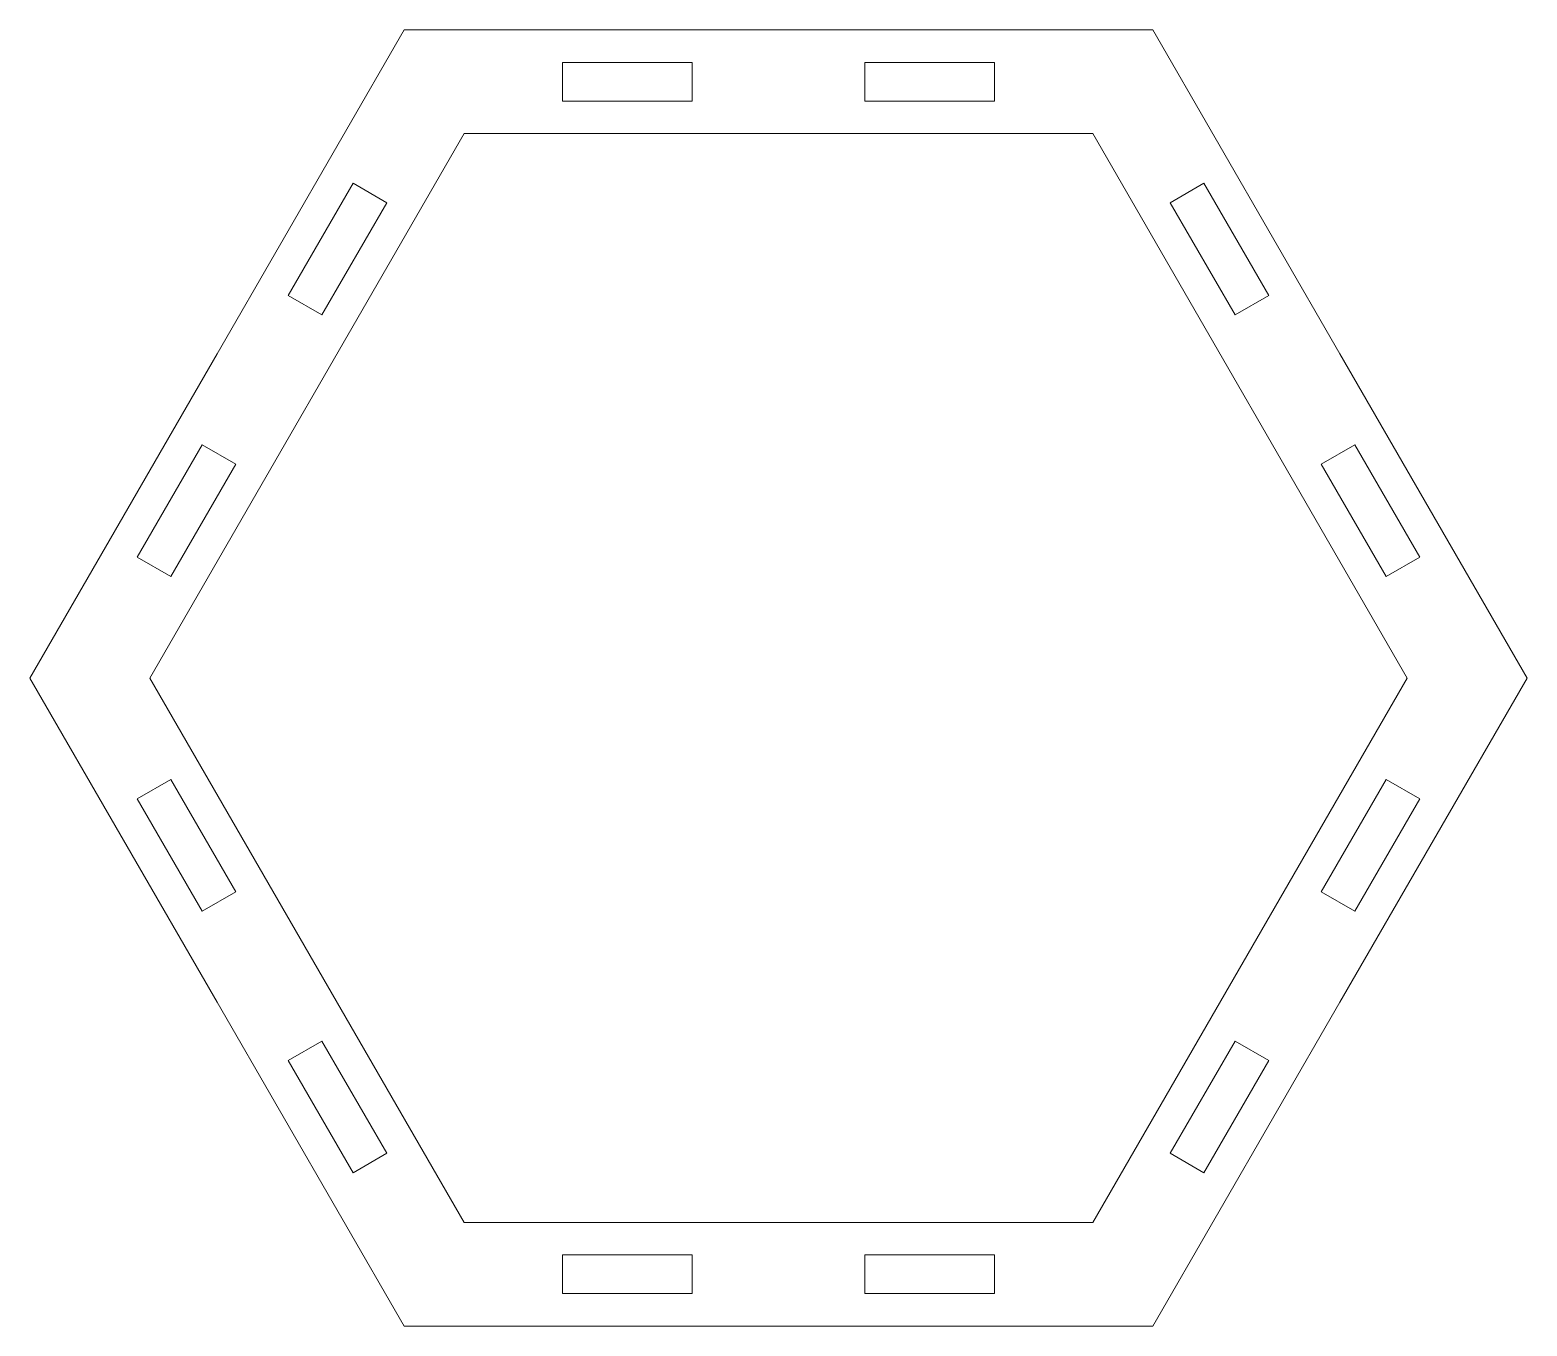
# Model space of a CAD drawing. Header units: centimetres. Extents: x -93 to 55, y -22 to 19.
# Drawn here: x -11.22 to 4.18, y -13.19 to 0.15 of the extents above; entities that cross this region are included whole.
import ezdxf

# ---------------------------------------------------------------- set-up
doc = ezdxf.new("R2010")
doc.units = ezdxf.units.CM
doc.header["$MEASUREMENT"] = 0
doc.layers.add('layer 1', color=7, linetype='Continuous')

msp = doc.modelspace()

# ---------------------------------------------------------------- linework, layer by layer
at = {"layer": 'layer 1', "color": 250, "lineweight": 9}
for points, knots in [([(-7.36899, 0.14723), (-7.36899, 0.14723), (-3.51999, 0.14723), (-3.51999, 0.14723), (-3.51999, 0.14723), (-3.51999, 0.14723), (0.32901, 0.14725), (0.32901, 0.14725), (0.32901, 0.14725), (0.32901, 0.14725), (2.25352, -3.18609), (2.25352, -3.18609), (2.25352, -3.18609), (2.25352, -3.18609), (4.17801, -6.51942), (4.17801, -6.51942), (4.17801, -6.51942), (4.17801, -6.51942), (2.2535, -9.85275), (2.2535, -9.85275), (2.2535, -9.85275), (2.2535, -9.85275), (0.32901, -13.18607), (0.32901, -13.18607), (0.32901, -13.18607), (0.32901, -13.18607), (-3.51999, -13.18607), (-3.51999, -13.18607), (-3.51999, -13.18607), (-3.51999, -13.18607), (-7.36899, -13.18609), (-7.36899, -13.18609), (-7.36899, -13.18609), (-7.36899, -13.18609), (-9.2935, -9.85275), (-9.2935, -9.85275), (-9.2935, -9.85275), (-9.2935, -9.85275), (-11.21799, -6.51942), (-11.21799, -6.51942), (-11.21799, -6.51942), (-11.21799, -6.51942), (-9.29348, -3.18609), (-9.29348, -3.18609), (-9.29348, -3.18609), (-9.29348, -3.18609), (-7.36899, 0.14723), (-7.36899, 0.14723)], [0, 0, 0, 0, 0.07692308, 0.07692308, 0.07692308, 0.07692308, 0.15384615, 0.15384615, 0.15384615, 0.15384615, 0.23076923, 0.23076923, 0.23076923, 0.23076923, 0.30769231, 0.30769231, 0.30769231, 0.30769231, 0.38461538, 0.38461538, 0.38461538, 0.38461538, 0.46153846, 0.46153846, 0.46153846, 0.46153846, 0.53846154, 0.53846154, 0.53846154, 0.53846154, 0.61538462, 0.61538462, 0.61538462, 0.61538462, 0.69230769, 0.69230769, 0.69230769, 0.69230769, 0.76923077, 0.76923077, 0.76923077, 0.76923077, 0.84615385, 0.84615385, 0.84615385, 0.84615385, 1, 1, 1, 1]), ([(-5.73959, -0.1861), (-5.73959, -0.1861), (-4.40626, -0.1861), (-4.40626, -0.1861), (-4.40626, -0.1861), (-4.40626, -0.1861), (-4.40626, -0.5861), (-4.40626, -0.5861), (-4.40626, -0.5861), (-4.40626, -0.5861), (-5.73959, -0.58611), (-5.73959, -0.58611), (-5.73959, -0.58611), (-5.73959, -0.58611), (-5.73959, -0.1861), (-5.73959, -0.1861)], [0, 0, 0, 0, 0.2, 0.2, 0.2, 0.2, 0.4, 0.4, 0.4, 0.4, 0.6, 0.6, 0.6, 0.6, 1, 1, 1, 1]), ([(-2.63372, -0.1861), (-2.63372, -0.1861), (-1.30039, -0.1861), (-1.30039, -0.1861), (-1.30039, -0.1861), (-1.30039, -0.1861), (-1.30039, -0.5861), (-1.30039, -0.5861), (-1.30039, -0.5861), (-1.30039, -0.5861), (-2.63372, -0.5861), (-2.63372, -0.5861), (-2.63372, -0.5861), (-2.63372, -0.5861), (-2.63372, -0.1861), (-2.63372, -0.1861)], [0, 0, 0, 0, 0.2, 0.2, 0.2, 0.2, 0.4, 0.4, 0.4, 0.4, 0.6, 0.6, 0.6, 0.6, 1, 1, 1, 1]), ([(-6.75315, -0.91943), (-6.75315, -0.91943), (-9.98631, -6.51942), (-9.98631, -6.51942), (-9.98631, -6.51942), (-9.98631, -6.51942), (-6.75315, -12.11942), (-6.75315, -12.11942), (-6.75315, -12.11942), (-6.75315, -12.11942), (-0.28683, -12.11941), (-0.28683, -12.11941), (-0.28683, -12.11941), (-0.28683, -12.11941), (2.94633, -6.51942), (2.94633, -6.51942), (2.94633, -6.51942), (2.94633, -6.51942), (-0.28683, -0.91942), (-0.28683, -0.91942), (-0.28683, -0.91942), (-0.28683, -0.91942), (-6.75315, -0.91943), (-6.75315, -0.91943)], [0, 0, 0, 0, 0.14285714, 0.14285714, 0.14285714, 0.14285714, 0.28571429, 0.28571429, 0.28571429, 0.28571429, 0.42857143, 0.42857143, 0.42857143, 0.42857143, 0.57142857, 0.57142857, 0.57142857, 0.57142857, 0.71428571, 0.71428571, 0.71428571, 0.71428571, 1, 1, 1, 1]), ([(-8.56167, -2.58523), (-8.56167, -2.58523), (-7.895, -1.43053), (-7.895, -1.43053), (-7.895, -1.43053), (-7.895, -1.43053), (-7.54859, -1.63053), (-7.54859, -1.63053), (-7.54859, -1.63053), (-7.54859, -1.63053), (-8.21526, -2.78523), (-8.21526, -2.78523), (-8.21526, -2.78523), (-8.21526, -2.78523), (-8.56167, -2.58523), (-8.56167, -2.58523)], [0, 0, 0, 0, 0.2, 0.2, 0.2, 0.2, 0.4, 0.4, 0.4, 0.4, 0.6, 0.6, 0.6, 0.6, 1, 1, 1, 1]), ([(0.85502, -1.43053), (0.85502, -1.43053), (1.52169, -2.58523), (1.52169, -2.58523), (1.52169, -2.58523), (1.52169, -2.58523), (1.17528, -2.78523), (1.17528, -2.78523), (1.17528, -2.78523), (1.17528, -2.78523), (0.50861, -1.63054), (0.50861, -1.63054), (0.50861, -1.63054), (0.50861, -1.63054), (0.85502, -1.43053), (0.85502, -1.43053)], [0, 0, 0, 0, 0.2, 0.2, 0.2, 0.2, 0.4, 0.4, 0.4, 0.4, 0.6, 0.6, 0.6, 0.6, 1, 1, 1, 1]), ([(-10.1146, -5.27499), (-10.1146, -5.27499), (-9.44794, -4.12029), (-9.44794, -4.12029), (-9.44794, -4.12029), (-9.44794, -4.12029), (-9.10152, -4.32029), (-9.10152, -4.32029), (-9.10152, -4.32029), (-9.10152, -4.32029), (-9.76819, -5.47499), (-9.76819, -5.47499), (-9.76819, -5.47499), (-9.76819, -5.47499), (-10.1146, -5.27499), (-10.1146, -5.27499)], [0, 0, 0, 0, 0.2, 0.2, 0.2, 0.2, 0.4, 0.4, 0.4, 0.4, 0.6, 0.6, 0.6, 0.6, 1, 1, 1, 1]), ([(2.40796, -4.12029), (2.40796, -4.12029), (3.07462, -5.27499), (3.07462, -5.27499), (3.07462, -5.27499), (3.07462, -5.27499), (2.72821, -5.47499), (2.72821, -5.47499), (2.72821, -5.47499), (2.72821, -5.47499), (2.06154, -4.32029), (2.06154, -4.32029), (2.06154, -4.32029), (2.06154, -4.32029), (2.40796, -4.12029), (2.40796, -4.12029)], [0, 0, 0, 0, 0.2, 0.2, 0.2, 0.2, 0.4, 0.4, 0.4, 0.4, 0.6, 0.6, 0.6, 0.6, 1, 1, 1, 1]), ([(-9.44794, -8.91855), (-9.44794, -8.91855), (-10.1146, -7.76385), (-10.1146, -7.76385), (-10.1146, -7.76385), (-10.1146, -7.76385), (-9.76819, -7.56385), (-9.76819, -7.56385), (-9.76819, -7.56385), (-9.76819, -7.56385), (-9.10152, -8.71855), (-9.10152, -8.71855), (-9.10152, -8.71855), (-9.10152, -8.71855), (-9.44794, -8.91855), (-9.44794, -8.91855)], [0, 0, 0, 0, 0.2, 0.2, 0.2, 0.2, 0.4, 0.4, 0.4, 0.4, 0.6, 0.6, 0.6, 0.6, 1, 1, 1, 1]), ([(3.07462, -7.76385), (3.07462, -7.76385), (2.40796, -8.91855), (2.40796, -8.91855), (2.40796, -8.91855), (2.40796, -8.91855), (2.06154, -8.71855), (2.06154, -8.71855), (2.06154, -8.71855), (2.06154, -8.71855), (2.72821, -7.56385), (2.72821, -7.56385), (2.72821, -7.56385), (2.72821, -7.56385), (3.07462, -7.76385), (3.07462, -7.76385)], [0, 0, 0, 0, 0.2, 0.2, 0.2, 0.2, 0.4, 0.4, 0.4, 0.4, 0.6, 0.6, 0.6, 0.6, 1, 1, 1, 1]), ([(-7.895, -11.60831), (-7.895, -11.60831), (-8.56167, -10.45361), (-8.56167, -10.45361), (-8.56167, -10.45361), (-8.56167, -10.45361), (-8.21526, -10.25361), (-8.21526, -10.25361), (-8.21526, -10.25361), (-8.21526, -10.25361), (-7.54859, -11.4083), (-7.54859, -11.4083), (-7.54859, -11.4083), (-7.54859, -11.4083), (-7.895, -11.60831), (-7.895, -11.60831)], [0, 0, 0, 0, 0.2, 0.2, 0.2, 0.2, 0.4, 0.4, 0.4, 0.4, 0.6, 0.6, 0.6, 0.6, 1, 1, 1, 1]), ([(1.52169, -10.45361), (1.52169, -10.45361), (0.85502, -11.60831), (0.85502, -11.60831), (0.85502, -11.60831), (0.85502, -11.60831), (0.50861, -11.4083), (0.50861, -11.4083), (0.50861, -11.4083), (0.50861, -11.4083), (1.17528, -10.25361), (1.17528, -10.25361), (1.17528, -10.25361), (1.17528, -10.25361), (1.52169, -10.45361), (1.52169, -10.45361)], [0, 0, 0, 0, 0.2, 0.2, 0.2, 0.2, 0.4, 0.4, 0.4, 0.4, 0.6, 0.6, 0.6, 0.6, 1, 1, 1, 1]), ([(-4.40626, -12.85274), (-4.40626, -12.85274), (-5.73959, -12.85274), (-5.73959, -12.85274), (-5.73959, -12.85274), (-5.73959, -12.85274), (-5.73959, -12.45273), (-5.73959, -12.45273), (-5.73959, -12.45273), (-5.73959, -12.45273), (-4.40626, -12.45274), (-4.40626, -12.45274), (-4.40626, -12.45274), (-4.40626, -12.45274), (-4.40626, -12.85274), (-4.40626, -12.85274)], [0, 0, 0, 0, 0.2, 0.2, 0.2, 0.2, 0.4, 0.4, 0.4, 0.4, 0.6, 0.6, 0.6, 0.6, 1, 1, 1, 1]), ([(-1.30039, -12.85274), (-1.30039, -12.85274), (-2.63372, -12.85274), (-2.63372, -12.85274), (-2.63372, -12.85274), (-2.63372, -12.85274), (-2.63372, -12.45274), (-2.63372, -12.45274), (-2.63372, -12.45274), (-2.63372, -12.45274), (-1.30039, -12.45273), (-1.30039, -12.45273), (-1.30039, -12.45273), (-1.30039, -12.45273), (-1.30039, -12.85274), (-1.30039, -12.85274)], [0, 0, 0, 0, 0.2, 0.2, 0.2, 0.2, 0.4, 0.4, 0.4, 0.4, 0.6, 0.6, 0.6, 0.6, 1, 1, 1, 1])]:
    msp.add_open_spline(points, degree=3, knots=knots, dxfattribs=at)

doc.saveas('drawing.dxf')
